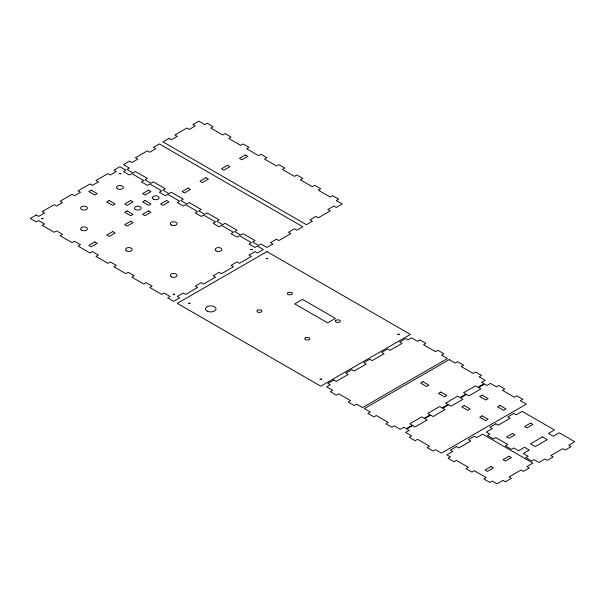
<?xml version="1.0" encoding="UTF-8"?>
<svg xmlns="http://www.w3.org/2000/svg" width="605" height="605" viewBox="0 0 605 605"><rect width="100%" height="100%" fill="white"/><g stroke="black" fill="none" stroke-linecap="round" stroke-linejoin="round"><path stroke-width="0.91" d="M42.955 218.254L42.804 218.821L41.821 218.912L41.367 218.397L42.955 218.254M120.66 173.393L120.501 173.96L119.072 173.537L120.66 173.393M174.452 294.166L174.293 294.733L172.864 294.317L174.452 294.166M189.993 303.143L189.834 303.71L188.405 303.286L189.993 303.143M252.149 249.313L251.998 249.873L250.561 249.457L252.149 249.313M267.69 258.282L267.539 258.849L266.102 258.426L267.69 258.282M321.482 379.055L321.331 379.622L319.894 379.206L321.482 379.055M399.187 334.194L399.028 334.762L397.598 334.346L399.187 334.194M257.67 310.093L256.959 310.894L257.208 311.794L258.312 312.43L261.262 312.165L261.973 311.356L261.723 310.463L260.619 309.82L257.67 310.093M288.154 292.495L287.443 293.296L287.693 294.196L288.797 294.832L291.739 294.567L292.449 293.758L292.207 292.865L291.103 292.223L288.154 292.495M305.487 337.696L304.776 338.505L305.026 339.397L306.13 340.04L309.072 339.768L309.783 338.959L309.541 338.066L308.437 337.431L305.487 337.696M335.972 320.098L335.261 320.907L335.503 321.799L336.614 322.435L339.556 322.17L340.267 321.361L340.025 320.469L338.913 319.833L335.972 320.098M36.224 215.025L30.25 218.473L36.224 221.922L38.614 220.545L44.596 223.994L42.206 225.378L54.155 232.275L56.545 230.898L62.527 234.347L60.137 235.731L72.086 242.628L74.483 241.251L80.457 244.7L78.068 246.084L90.016 252.981L92.414 251.604L98.388 255.053L95.998 256.429L107.947 263.334L110.344 261.95L116.319 265.406L113.929 266.782L125.878 273.687L128.275 272.303L134.25 275.759L131.86 277.135L143.808 284.04L146.206 282.656L152.18 286.112L149.79 287.488L161.739 294.393L164.136 293.009L170.111 296.458L167.721 297.841L173.696 301.29L179.677 297.841L177.28 296.458L183.262 293.009L185.652 294.393L197.608 287.488L195.211 286.112L201.193 282.656L203.582 284.04L215.539 277.135L213.141 275.759L219.123 272.303L221.513 273.687L233.47 266.782L231.072 265.406L237.054 261.95L239.444 263.334L251.4 256.429L249.003 255.053L254.985 251.604L257.375 252.981L263.349 249.532L257.375 246.084L254.985 247.46L249.003 244.012L251.4 242.628L239.444 235.731L237.054 237.107L231.072 233.659L233.47 232.275L221.513 225.378L219.123 226.754L213.141 223.305L215.539 221.922L203.582 215.025L201.193 216.401L195.211 212.952L197.608 211.576L185.652 204.671L183.262 206.048L177.28 202.599L179.677 201.223L167.721 194.318L165.331 195.702L159.349 192.246L161.739 190.87L149.79 183.965L147.401 185.349L141.419 181.893L143.808 180.517L131.86 173.612L129.47 174.996L123.488 171.54L125.878 170.164L119.903 166.715L113.929 170.164L116.319 171.54L110.344 174.996L107.947 173.612L95.998 180.517L98.388 181.893L92.414 185.349L90.016 183.965L78.068 190.87L80.457 192.246L74.483 195.702L72.086 194.318L60.137 201.223L62.527 202.599L56.545 206.048L54.155 204.671L42.206 211.576L44.596 212.952L38.614 216.401L36.224 215.025M129.47 161.195L123.488 164.643L129.47 168.092L127.08 169.476L133.055 172.924L135.444 171.54L147.401 178.445L145.011 179.829L150.985 183.277L153.375 181.893L165.331 188.798L162.942 190.174L168.916 193.63L171.306 192.246L183.262 199.151L180.872 200.527L186.847 203.983L189.236 202.599L201.193 209.504L198.803 210.88L204.777 214.336L207.167 212.952L219.123 219.857L216.734 221.233L222.708 224.682L225.098 223.305L237.054 230.21L234.664 231.586L240.639 235.035L243.029 233.659L254.985 240.556L252.595 241.94L258.569 245.388L260.959 244.012L266.934 247.46L272.916 244.012L270.526 242.628L276.5 239.179L278.89 240.556L290.846 233.659L288.456 232.275L294.431 228.826L296.821 230.21L302.802 226.754L159.349 143.937L153.375 147.386L155.765 148.769L149.79 152.218L147.401 150.842L135.444 157.739L137.834 159.123L131.86 162.571L129.47 161.195M168.916 138.416L162.942 141.865L306.387 224.682L312.361 221.233L309.972 219.857L315.946 216.401L318.336 217.785L330.292 210.88L327.902 209.504L333.877 206.048L336.267 207.432L342.248 203.983L336.267 200.527L338.664 199.151L332.682 195.702L330.292 197.079L318.336 190.174L320.733 188.798L314.751 185.349L312.361 186.726L300.405 179.829L302.802 178.445L296.821 174.996L294.431 176.373L282.474 169.476L284.864 168.092L278.89 164.643L276.5 166.02L264.544 159.123L266.934 157.739L260.959 154.29L258.569 155.666L246.613 148.769L249.003 147.386L243.029 143.937L240.639 145.321L228.682 138.416L231.072 137.032L225.098 133.584L222.708 134.968L210.752 128.063L213.141 126.687L207.167 123.231L204.777 124.615L198.803 121.159L192.821 124.615L195.211 125.991L189.236 129.447L186.847 128.063L174.89 134.968L177.28 136.344L171.306 139.8L168.916 138.416M91.211 190.174L88.822 191.558L94.803 195.007L97.193 193.63L91.211 190.174M109.142 200.527L106.752 201.911L112.734 205.36L115.124 203.983L109.142 200.527M130.665 200.527L124.683 203.983L127.08 205.36L133.055 201.911L130.665 200.527M148.596 190.174L142.614 193.63L145.011 195.007L150.985 191.558L148.596 190.174M127.08 210.88L124.683 212.264L130.665 215.713L133.055 214.336L127.08 210.88M145.011 200.527L142.614 201.911L148.596 205.36L150.985 203.983L145.011 200.527M94.803 241.94L88.822 245.388L91.211 246.772L97.193 243.316L94.803 241.94M112.734 231.586L106.752 235.035L109.142 236.419L115.124 232.97L112.734 231.586M130.665 221.233L124.683 224.682L127.08 226.066L133.055 222.617L130.665 221.233M148.596 210.88L142.614 214.336L145.011 215.713L150.985 212.264L148.596 210.88M166.526 200.527L160.544 203.983L162.942 205.36L168.916 201.911L166.526 200.527M188.042 188.11L182.067 191.558L184.457 192.942L190.431 189.486L188.042 188.11M205.972 177.757L199.998 181.205L202.388 182.589L208.362 179.133L205.972 177.757M227.488 165.331L221.513 168.78L223.903 170.164L229.877 166.715L227.488 165.331M245.418 154.978L239.444 158.434L241.834 159.811L247.808 156.362L245.418 154.978M266.934 251.604L177.28 303.362L320.733 386.179L410.387 334.421L266.934 251.604M302.5 299.392L294.733 303.884L327.6 322.858L335.374 318.374L302.5 299.392M333.877 379.97L327.902 383.419L330.292 384.803L326.708 386.875L332.682 390.323L330.292 391.7L336.267 395.156L338.664 393.772L350.613 400.676L348.223 402.053L354.197 405.509L356.595 404.125L362.569 407.573L447.443 358.576L441.461 355.127L443.858 353.743L437.876 350.295L435.487 351.671L423.53 344.774L425.928 343.39L419.946 339.942L417.556 341.318L411.582 337.87L407.997 339.942L405.6 338.558L399.625 342.014L402.015 343.39L390.059 350.295L387.669 348.911L381.695 352.367L384.084 353.743L372.128 360.648L369.738 359.264L363.764 362.713L366.154 364.097L354.197 371.001L351.808 369.617L345.833 373.066L348.223 374.45L336.267 381.347L333.877 379.97M449.235 359.612L364.361 408.609L370.336 412.058L367.946 413.442L373.928 416.89L376.318 415.514L388.266 422.411L385.877 423.795L391.858 427.243L394.248 425.867L400.223 429.316L403.807 427.243L406.197 428.627L412.179 425.171L409.789 423.795L421.738 416.89L424.128 418.274L430.11 414.826L427.72 413.442L439.669 406.537L442.058 407.921L448.04 404.473L445.651 403.089L457.599 396.192L459.989 397.568L465.971 394.12L463.581 392.736L475.53 385.839L477.92 387.215L483.902 383.767L481.512 382.383L485.097 380.318L479.122 376.862L481.512 375.486L475.53 372.03L473.14 373.414L461.192 366.509L463.581 365.133L457.599 361.684L455.21 363.06L449.235 359.612M422.933 381.695L420.543 383.078L426.525 386.527L428.915 385.143L422.933 381.695M440.863 392.048L438.474 393.424L444.456 396.88L446.845 395.496L440.863 392.048M412.776 425.519L406.794 428.968L409.192 430.352L405.6 432.424L411.582 435.872L409.192 437.249L415.166 440.705L417.556 439.321L429.512 446.225L427.122 447.602L433.097 451.058L435.487 449.674L441.461 453.122L526.335 404.125L520.361 400.676L522.75 399.292L516.776 395.844L514.386 397.22L502.43 390.323L504.82 388.939L498.845 385.491L496.455 386.875L490.473 383.419L486.889 385.491L484.499 384.107L478.525 387.563L480.914 388.939L468.958 395.844L466.568 394.46L460.594 397.916L462.984 399.292L451.027 406.197L448.638 404.813L442.656 408.269L445.053 409.645L433.097 416.55L430.707 415.166L424.725 418.615L427.122 419.999L415.166 426.903L412.776 425.519M464.179 405.509L461.789 406.885L467.763 410.334L470.153 408.957L464.179 405.509M482.109 395.156L479.72 396.532L485.694 399.981L488.084 398.604L482.109 395.156M482.109 415.854L479.72 417.238L485.694 420.687L488.084 419.31L482.109 415.854M500.04 405.509L497.65 406.885L503.625 410.334L506.014 408.957L500.04 405.509M456.404 446.566L450.43 450.022L452.82 451.398L446.845 454.854L450.43 456.919L448.04 458.303L454.015 461.751L456.404 460.375L468.361 467.272L465.971 468.656L471.945 472.104L474.335 470.728L486.291 477.625L483.902 479.009L489.876 482.457L492.266 481.073L497.053 483.841L503.027 480.385L505.417 481.769L511.391 478.313L509.002 476.937L520.958 470.032L523.348 471.416L529.322 467.967L526.932 466.584L532.914 463.135L482.707 434.148L476.725 437.596L474.335 436.22L468.361 439.669L470.75 441.045L458.794 447.95L456.404 446.566M495.858 423.795L489.876 427.243L492.266 428.627L486.291 432.076L489.876 434.148L487.486 435.524L493.461 438.98L495.858 437.596L507.807 444.501L505.417 445.877L511.391 449.333L513.789 447.95L518.568 450.71L524.543 447.261L529.322 450.022L523.348 453.47L528.127 456.23L525.737 457.614L531.719 461.063L534.109 459.679L538.889 462.439L544.863 458.991L547.253 460.375L553.235 456.919L550.845 455.542L562.794 448.638L565.183 450.022L571.165 446.566L568.776 445.189L574.75 441.741L559.209 432.764L553.235 436.22L548.455 433.46L554.43 430.004L522.153 411.37L516.178 414.826L513.789 413.442L507.807 416.89L510.196 418.274L498.248 425.171L495.858 423.795M512.586 433.46L506.612 436.908L509.002 438.285L514.984 434.836L512.586 433.46M530.517 423.107L524.543 426.555L526.932 427.932L532.914 424.483L530.517 423.107M491.071 466.584L485.097 470.032L487.486 471.416L493.461 467.967L491.071 466.584M509.002 456.23L503.027 459.679L505.417 461.063L511.391 457.614L509.002 456.23M542.473 436.908L530.517 443.805L535.304 446.566L547.253 439.669L542.473 436.908M81.554 230.15A3.38 1.951 0 0 0 87.271 229.408A3.38 1.951 0 0 0 83.301 226.92A3.38 1.951 0 0 0 81.554 230.15M126.385 250.856A3.38 1.951 0 0 0 132.094 250.115A3.38 1.951 0 0 0 128.124 247.626A3.38 1.951 0 0 0 126.385 250.856M171.215 276.735A3.38 1.951 0 0 0 176.925 275.993A3.38 1.951 0 0 0 172.954 273.505A3.38 1.951 0 0 0 171.215 276.735M81.554 209.443A3.38 1.951 0 0 0 87.271 208.702A3.38 1.951 0 0 0 83.301 206.214A3.38 1.951 0 0 0 81.554 209.443M135.354 209.443A3.38 1.951 0 0 0 141.063 208.702A3.38 1.951 0 0 0 137.093 206.214A3.38 1.951 0 0 0 135.354 209.443M171.215 224.977A3.38 1.951 0 0 0 176.925 224.228A3.38 1.951 0 0 0 172.954 221.748A3.38 1.951 0 0 0 171.215 224.977M216.038 250.856A3.38 1.951 0 0 0 221.755 250.115A3.38 1.951 0 0 0 217.777 247.626A3.38 1.951 0 0 0 216.038 250.856M117.423 188.737A3.38 1.951 0 0 0 123.133 187.996A3.38 1.951 0 0 0 119.162 185.516A3.38 1.951 0 0 0 117.423 188.737M153.284 199.09A3.38 1.951 0 0 0 158.994 198.349A3.38 1.951 0 0 0 155.024 195.869A3.38 1.951 0 0 0 153.284 199.09M207.432 311.257A5.286 3.048 0 0 0 215.97 309.359A5.286 3.048 0 0 0 208.861 306.039A5.286 3.048 0 0 0 207.432 311.257"/></g></svg>
